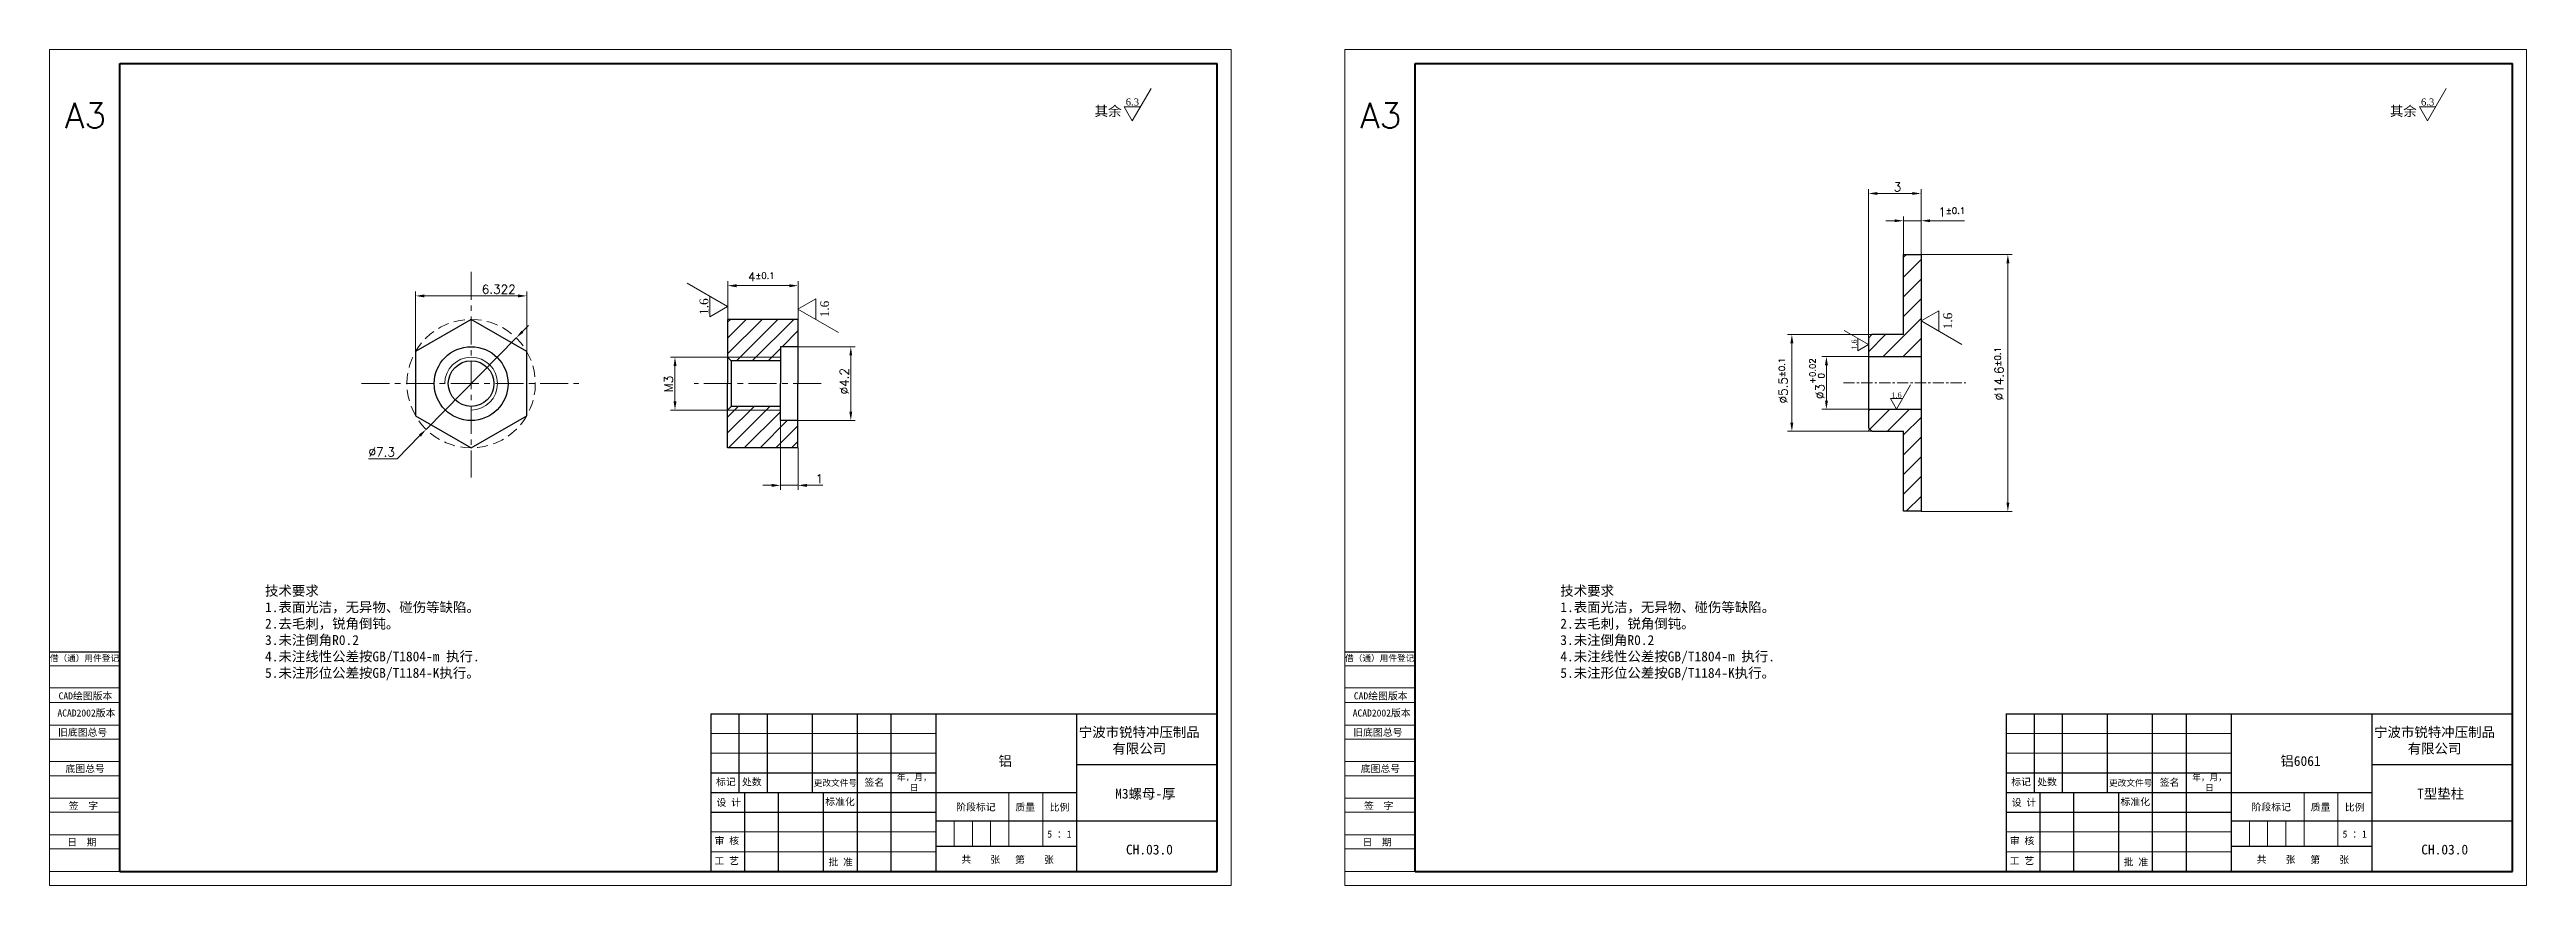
# Model space of a CAD drawing. Header units: millimetres. Extents: x 3543 to 3683, y 1584 to 1631.
import ezdxf

# ---------------------------------------------------------------- set-up
doc = ezdxf.new("R2010")
doc.units = ezdxf.units.MM
doc.linetypes.add('CENTER', pattern=[50.8, 31.75, -6.35, 6.35, -6.35])
doc.linetypes.add('HIDDEN', pattern=[9.525, 6.35, -3.175])
for name, color, linetype, lineweight in [('中心线', 1, 'CENTER', 9), ('填充', 3, 'Continuous', 9), ('实线', 7, 'Continuous', 25), ('尺寸标注', 2, 'Continuous', 9), ('引导线', 6, 'Continuous', 9), ('文本', 3, 'Continuous', 15), ('粗实线', 9, 'Continuous', 50), ('虚线', 4, 'HIDDEN', 13)]:
    doc.layers.add(name, color=color, linetype=linetype, lineweight=lineweight)
doc.styles.add('st', font='txt.shx')
doc.styles.get("Standard").update_dxf_attribs({"font": 'simfang.ttf'})
doc.dimstyles.new('st0.2', dxfattribs={"dimscale": 0.2, "dimtxt": 2.5, "dimasz": 2.5, "dimexe": 1.25, "dimexo": 0, "dimtad": 1, "dimtoh": 1, "dimdec": 3, "dimdsep": 46, "dimtxsty": 'st', "dimcen": 0, "dimclrd": 256, "dimclre": 256, "dimclrt": 256, "dimadec": 4, "dimazin": 2, "dimtfac": 1, "dimtdec": 3, "dimtmove": 0, "dimatfit": 1, "dimfxl": 0, "dimlwd": -1, "dimlwe": -1, "dimarcsym": 0})

# ---------------------------------------------------------------- blocks, each defined once
blk = doc.blocks.new('*D7')
at = {"layer": 'Defpoints', "color": 0, "ltscale": 0.2, "transparency": 16777216}
for p in [(3585.07, 1614.13), (3585.07, 1609.93), (3588.07, 1609.93)]:
    blk.add_point(p, dxfattribs=at)
at = {"layer": '尺寸标注', "ltscale": 0.2, "transparency": 16777216}
for p, q in [((3585.07, 1614.13), (3588.32, 1614.13)), ((3588.07, 1613.63), (3588.07, 1610.43)), ((3585.07, 1609.93), (3588.32, 1609.93))]:
    blk.add_line(p, q, dxfattribs=at)
for points in [[(3587.99, 1613.63), (3588.15, 1613.63), (3588.07, 1614.13)], [(3587.99, 1610.43), (3588.15, 1610.43), (3588.07, 1609.93)]]:
    blk.add_solid(points, dxfattribs=at)
at = {"layer": '尺寸标注', "ltscale": 0.2, "transparency": 16777216, "insert": (3587.7, 1612.17), "char_height": 0.5, "attachment_point": 5, "rotation": 90, "style": 'st'}
blk.add_mtext('%%c4.2', dxfattribs=at)
blk = doc.blocks.new('*D8')
at = {"layer": 'Defpoints', "color": 0, "ltscale": 0.2, "transparency": 16777216}
for p in [(3581.07, 1617.6), (3581.07, 1615.68), (3585.07, 1615.68)]:
    blk.add_point(p, dxfattribs=at)
at = {"layer": '尺寸标注', "ltscale": 0.2, "transparency": 16777216}
for p, q in [((3581.07, 1615.68), (3581.07, 1617.85)), ((3584.57, 1617.6), (3581.57, 1617.6)), ((3585.07, 1615.68), (3585.07, 1617.85))]:
    blk.add_line(p, q, dxfattribs=at)
for points in [[(3581.57, 1617.68), (3581.57, 1617.51), (3581.07, 1617.6)], [(3584.57, 1617.68), (3584.57, 1617.51), (3585.07, 1617.6)]]:
    blk.add_solid(points, dxfattribs=at)
at = {"layer": '尺寸标注', "ltscale": 0.2, "transparency": 16777216, "insert": (3582.98, 1618.1), "char_height": 0.5, "attachment_point": 5, "style": 'st'}
blk.add_mtext('4{}{\\A0;{\\H1.5x;}{\\A2;\\H0.71x;\\C3;%%p0.1}}', dxfattribs=at)
blk = doc.blocks.new('*D9')
at = {"layer": 'Defpoints', "color": 0, "ltscale": 0.2, "transparency": 16777216}
for p in [(3581.07, 1613.53), (3578.07, 1610.53), (3581.07, 1610.53)]:
    blk.add_point(p, dxfattribs=at)
at = {"layer": '尺寸标注', "ltscale": 0.2, "transparency": 16777216}
for p, q in [((3581.07, 1613.53), (3577.82, 1613.53)), ((3578.07, 1613.03), (3578.07, 1611.03)), ((3581.07, 1610.53), (3577.82, 1610.53))]:
    blk.add_line(p, q, dxfattribs=at)
for points in [[(3577.99, 1613.03), (3578.16, 1613.03), (3578.07, 1613.53)], [(3577.99, 1611.03), (3578.16, 1611.03), (3578.07, 1610.53)]]:
    blk.add_solid(points, dxfattribs=at)
at = {"layer": '尺寸标注', "ltscale": 0.2, "transparency": 16777216, "insert": (3577.7, 1612.01), "char_height": 0.5, "attachment_point": 5, "rotation": 90, "style": 'st'}
blk.add_mtext('M3', dxfattribs=at)
blk = doc.blocks.new('*D10')
at = {"layer": 'Defpoints', "color": 0, "ltscale": 0.2, "transparency": 16777216}
for p in [(3584.07, 1609.93), (3585.07, 1608.38), (3585.07, 1606.25)]:
    blk.add_point(p, dxfattribs=at)
at = {"layer": '尺寸标注', "ltscale": 0.2, "transparency": 16777216}
for p, q in [((3584.07, 1609.93), (3584.07, 1606)), ((3585.07, 1608.38), (3585.07, 1606)), ((3583.57, 1606.25), (3583.07, 1606.25)), ((3584.07, 1606.25), (3585.07, 1606.25)), ((3585.57, 1606.25), (3586.48, 1606.25))]:
    blk.add_line(p, q, dxfattribs=at)
for points in [[(3583.57, 1606.33), (3583.57, 1606.16), (3584.07, 1606.25)], [(3585.57, 1606.33), (3585.57, 1606.16), (3585.07, 1606.25)]]:
    blk.add_solid(points, dxfattribs=at)
at = {"layer": '尺寸标注', "ltscale": 0.2, "transparency": 16777216, "insert": (3586.28, 1606.62), "char_height": 0.5, "attachment_point": 5, "style": 'st'}
blk.add_mtext('1', dxfattribs=at)
blk = doc.blocks.new('*D11')
at = {"layer": 'Defpoints', "color": 0, "ltscale": 0.2, "transparency": 16777216}
for p in [(3569.64, 1617.02), (3563.32, 1613.86), (3569.64, 1613.86)]:
    blk.add_point(p, dxfattribs=at)
at = {"layer": '尺寸标注', "ltscale": 0.2, "transparency": 16777216}
for p, q in [((3563.32, 1613.86), (3563.32, 1617.27)), ((3569.64, 1613.86), (3569.64, 1617.27)), ((3563.82, 1617.02), (3569.14, 1617.02))]:
    blk.add_line(p, q, dxfattribs=at)
for points in [[(3563.82, 1617.1), (3563.82, 1616.93), (3563.32, 1617.02)], [(3569.14, 1617.1), (3569.14, 1616.93), (3569.64, 1617.02)]]:
    blk.add_solid(points, dxfattribs=at)
at = {"layer": '尺寸标注', "ltscale": 0.2, "transparency": 16777216, "insert": (3568.05, 1617.39), "char_height": 0.5, "attachment_point": 5, "style": 'st'}
blk.add_mtext('6.322', dxfattribs=at)
blk = doc.blocks.new('*D12')
at = {"layer": 'Defpoints', "color": 0, "ltscale": 0.2, "transparency": 16777216}
for p in [(3569.04, 1614.63), (3563.92, 1609.43)]:
    blk.add_point(p, dxfattribs=at)
at = {"layer": '尺寸标注', "ltscale": 0.2, "transparency": 16777216}
for p, q in [((3569.04, 1614.63), (3563.92, 1609.43)), ((3569.39, 1614.98), (3569.75, 1615.34)), ((3563.56, 1609.08), (3562.27, 1607.76)), ((3562.27, 1607.76), (3560.64, 1607.76))]:
    blk.add_line(p, q, dxfattribs=at)
for points in [[(3569.34, 1615.04), (3569.45, 1614.93), (3569.04, 1614.63)], [(3563.51, 1609.14), (3563.62, 1609.02), (3563.92, 1609.43)]]:
    blk.add_solid(points, dxfattribs=at)
at = {"layer": '尺寸标注', "ltscale": 0.2, "transparency": 16777216, "insert": (3561.39, 1608.14), "char_height": 0.5, "attachment_point": 5, "style": 'st'}
blk.add_mtext('∅7.3', dxfattribs=at)
blk = doc.blocks.new('*D13')
at = {"layer": 'Defpoints', "color": 0, "ltscale": 0.2, "transparency": 16777216}
for p in [(3645.94, 1613.57), (3643.55, 1610.57), (3645.94, 1610.57)]:
    blk.add_point(p, dxfattribs=at)
at = {"layer": '尺寸标注', "ltscale": 0.2, "transparency": 16777216}
for p, q in [((3645.94, 1613.57), (3643.3, 1613.57)), ((3643.55, 1613.07), (3643.55, 1611.07)), ((3645.94, 1610.57), (3643.3, 1610.57))]:
    blk.add_line(p, q, dxfattribs=at)
for points in [[(3643.47, 1613.07), (3643.64, 1613.07), (3643.55, 1613.57)], [(3643.47, 1611.07), (3643.64, 1611.07), (3643.55, 1610.57)]]:
    blk.add_solid(points, dxfattribs=at)
at = {"layer": '尺寸标注', "ltscale": 0.2, "transparency": 16777216, "insert": (3643.01, 1612.31), "char_height": 0.5, "attachment_point": 5, "rotation": 90, "style": 'st'}
blk.add_mtext('%%C3{}{\\H0.71x;\\C3;\\S+0.02^  0;}', dxfattribs=at)
blk = doc.blocks.new('*D14')
at = {"layer": 'Defpoints', "color": 0, "ltscale": 0.2, "transparency": 16777216}
for p in [(3648.94, 1619.37), (3648.94, 1604.77), (3653.87, 1604.77)]:
    blk.add_point(p, dxfattribs=at)
at = {"layer": '尺寸标注', "ltscale": 0.2, "transparency": 16777216}
for p, q in [((3648.94, 1619.37), (3654.12, 1619.37)), ((3653.87, 1618.87), (3653.87, 1605.27)), ((3648.94, 1604.77), (3654.12, 1604.77))]:
    blk.add_line(p, q, dxfattribs=at)
for points in [[(3653.79, 1618.87), (3653.96, 1618.87), (3653.87, 1619.37)], [(3653.79, 1605.27), (3653.96, 1605.27), (3653.87, 1604.77)]]:
    blk.add_solid(points, dxfattribs=at)
at = {"layer": '尺寸标注', "ltscale": 0.2, "transparency": 16777216, "insert": (3653.37, 1612.59), "char_height": 0.5, "attachment_point": 5, "rotation": 90, "style": 'st'}
blk.add_mtext('%%c14.6{}{\\A0;{\\H1.5x;}{\\A2;\\H0.71x;\\C3;%%p0.1}}', dxfattribs=at)
blk = doc.blocks.new('*D15')
at = {"layer": 'Defpoints', "color": 0, "ltscale": 0.2, "transparency": 16777216}
for p in [(3648.94, 1621.29), (3647.94, 1619.37), (3648.94, 1619.37)]:
    blk.add_point(p, dxfattribs=at)
at = {"layer": '尺寸标注', "ltscale": 0.2, "transparency": 16777216}
for p, q in [((3647.94, 1619.37), (3647.94, 1621.54)), ((3648.94, 1619.37), (3648.94, 1621.54)), ((3647.44, 1621.29), (3646.94, 1621.29)), ((3647.94, 1621.29), (3648.94, 1621.29)), ((3649.44, 1621.29), (3651.41, 1621.29))]:
    blk.add_line(p, q, dxfattribs=at)
for points in [[(3647.44, 1621.37), (3647.44, 1621.21), (3647.94, 1621.29)], [(3649.44, 1621.37), (3649.44, 1621.21), (3648.94, 1621.29)]]:
    blk.add_solid(points, dxfattribs=at)
at = {"layer": '尺寸标注', "ltscale": 0.2, "transparency": 16777216, "insert": (3650.68, 1621.79), "char_height": 0.5, "attachment_point": 5, "style": 'st'}
blk.add_mtext('1{}{\\A0;{\\H1.5x;}{\\A2;\\H0.71x;\\C3;%%p0.1}}', dxfattribs=at)
blk = doc.blocks.new('*D16')
at = {"layer": 'Defpoints', "color": 0, "ltscale": 0.2, "transparency": 16777216}
for p in [(3646.14, 1614.82), (3641.59, 1609.32), (3646.14, 1609.32)]:
    blk.add_point(p, dxfattribs=at)
at = {"layer": '尺寸标注', "ltscale": 0.2, "transparency": 16777216}
for p, q in [((3646.14, 1614.82), (3641.34, 1614.82)), ((3641.59, 1614.32), (3641.59, 1609.82)), ((3646.14, 1609.32), (3641.34, 1609.32))]:
    blk.add_line(p, q, dxfattribs=at)
for points in [[(3641.5, 1614.32), (3641.67, 1614.32), (3641.59, 1614.82)], [(3641.5, 1609.82), (3641.67, 1609.82), (3641.59, 1609.32)]]:
    blk.add_solid(points, dxfattribs=at)
at = {"layer": '尺寸标注', "ltscale": 0.2, "transparency": 16777216, "insert": (3641.09, 1612.2), "char_height": 0.5, "attachment_point": 5, "rotation": 90, "style": 'st'}
blk.add_mtext('%%c5.5{}{\\A0;{\\H1.5x;}{\\A2;\\H0.71x;\\C3;%%p0.1}}', dxfattribs=at)
blk = doc.blocks.new('*D17')
at = {"layer": 'Defpoints', "color": 0, "ltscale": 0.2, "transparency": 16777216}
for p in [(3648.94, 1622.84), (3648.94, 1619.37), (3645.94, 1614.62)]:
    blk.add_point(p, dxfattribs=at)
at = {"layer": '尺寸标注', "ltscale": 0.2, "transparency": 16777216}
for p, q in [((3645.94, 1614.62), (3645.94, 1623.09)), ((3646.44, 1622.84), (3648.44, 1622.84)), ((3648.94, 1619.37), (3648.94, 1623.09))]:
    blk.add_line(p, q, dxfattribs=at)
for points in [[(3646.44, 1622.92), (3646.44, 1622.76), (3645.94, 1622.84)], [(3648.44, 1622.92), (3648.44, 1622.76), (3648.94, 1622.84)]]:
    blk.add_solid(points, dxfattribs=at)
at = {"layer": '尺寸标注', "ltscale": 0.2, "transparency": 16777216, "insert": (3647.59, 1623.21), "char_height": 0.5, "attachment_point": 5, "style": 'st'}
blk.add_mtext('3', dxfattribs=at)

msp = doc.modelspace()

# ---------------------------------------------------------------- hatches: boundary and pattern name
at = {"layer": '填充', "ltscale": 0.2}
h = msp.add_hatch(dxfattribs=at)
h.set_pattern_fill('LINE', color=256, scale=0.25, angle=45)
h.set_pattern_definition([(45, (363.83095, 262.4919), (-0.561266, 0.561266), [])])
h.paths.add_polyline_path([(3648.9407, 1619.3718), (3647.9407, 1619.3718), (3647.9407, 1614.8218), (3645.9407, 1614.8218), (3645.9407, 1613.5718), (3648.9407, 1613.5718)])
h.paths.add_polyline_path([(3648.9407, 1610.5718), (3645.9407, 1610.5718), (3645.9407, 1609.3218), (3647.9407, 1609.3218), (3647.9407, 1604.7718), (3648.9407, 1604.7718)])
h = msp.add_hatch(dxfattribs=at)
h.set_pattern_fill('LINE', color=256, scale=0.2, angle=45)
h.set_pattern_definition([(45, (204.79904, 262.50216), (-0.44901281, 0.44901281), [])])
h.paths.add_polyline_path([(3585.0673, 1615.6808), (3581.0673, 1615.6808), (3581.0673, 1613.3288), (3584.0673, 1613.3288), (3584.0673, 1614.1308), (3585.0673, 1614.1308)])
h.paths.add_polyline_path([(3585.0673, 1609.9308), (3584.0673, 1609.9308), (3584.0673, 1610.7328), (3581.0673, 1610.7328), (3581.0673, 1608.3808), (3585.0673, 1608.3808)])

# ---------------------------------------------------------------- linework, layer by layer
at = {"layer": '中心线', "ltscale": 0.05}
for p, q in [((3566.4796, 1618.3842), (3566.4796, 1606.6851)), ((3560.2423, 1612.0308), (3572.6122, 1612.0308)), ((3586.3867, 1612.0308), (3579.1554, 1612.0308))]:
    msp.add_line(p, q, dxfattribs=at)
at = {"layer": '中心线', "ltscale": 0.02}
msp.add_line((3644.5219, 1612.0718), (3651.4781, 1612.0718), dxfattribs=at)
at = {"layer": '填充', "ltscale": 0.2}
for p, q in [((3584.0673, 1613.5308), (3581.0673, 1613.5308)), ((3584.0673, 1610.5308), (3581.0673, 1610.5308))]:
    msp.add_line(p, q, dxfattribs=at)
msp.add_arc((3566.4796, 1612.0308), 1.5, 270, 180, dxfattribs=at)
at = {"layer": '实线', "ltscale": 0.2}
for p, q in [((3647.9407, 1614.8218), (3647.9407, 1619.3718)), ((3647.9407, 1619.3718), (3648.9407, 1619.3718)), ((3648.9407, 1619.3718), (3648.9407, 1604.7718)), ((3585.0673, 1615.6808), (3581.0673, 1615.6808)), ((3581.0673, 1615.6808), (3581.0673, 1612.0308)), ((3585.0673, 1615.6808), (3585.0673, 1612.0308)), ((3646.1407, 1614.8218), (3645.9407, 1614.6218)), ((3645.9407, 1614.6218), (3645.9407, 1609.5218)), ((3647.9407, 1614.8218), (3646.1407, 1614.8218)), ((3581.0673, 1613.5308), (3581.2693, 1613.3288)), ((3584.0673, 1613.3288), (3581.2693, 1613.3288)), ((3581.2693, 1613.3288), (3581.2693, 1610.7328)), ((3585.0673, 1614.1308), (3584.0673, 1614.1308)), ((3584.0673, 1614.1308), (3584.0673, 1612.0308)), ((3645.9407, 1613.5718), (3648.9407, 1613.5718)), ((3581.0673, 1608.3808), (3581.0673, 1612.0308)), ((3584.0673, 1609.9308), (3584.0673, 1612.0308)), ((3585.0673, 1608.3808), (3585.0673, 1612.0308)), ((3581.2693, 1610.7328), (3581.0673, 1610.5308)), ((3584.0673, 1610.7328), (3581.2693, 1610.7328)), ((3645.9407, 1610.5718), (3648.9407, 1610.5718)), ((3585.0673, 1609.9308), (3584.0673, 1609.9308)), ((3646.1407, 1609.3218), (3645.9407, 1609.5218)), ((3646.1407, 1609.3218), (3647.9407, 1609.3218)), ((3647.9407, 1604.7718), (3647.9407, 1609.3218)), ((3585.0673, 1608.3808), (3581.0673, 1608.3808)), ((3648.9407, 1604.7718), (3647.9407, 1604.7718))]:
    msp.add_line(p, q, dxfattribs=at)
at = {"layer": '实线'}
for p, q in [((3542.5028, 1596.7824), (3546.5028, 1596.7824)), ((3616.1639, 1596.7824), (3620.1639, 1596.7824)), ((3546.5028, 1584.3024), (3546.5028, 1593.2624)), ((3546.5028, 1593.2624), (3546.5028, 1584.3024)), ((3580.1028, 1593.2624), (3608.9028, 1593.2624)), ((3580.1058, 1593.2624), (3580.1058, 1584.3024)), ((3581.7058, 1593.2624), (3581.7058, 1588.7824)), ((3583.3058, 1593.2624), (3583.3058, 1588.7824)), ((3585.8658, 1593.2624), (3585.8658, 1588.7824)), ((3588.4258, 1593.2624), (3588.4258, 1584.3024)), ((3590.3458, 1593.2624), (3590.3458, 1584.3024)), ((3592.9058, 1593.2624), (3592.9058, 1584.3024)), ((3600.9028, 1593.2624), (3600.9028, 1584.3024)), ((3620.1639, 1584.3024), (3620.1639, 1593.2624)), ((3620.1639, 1593.2624), (3620.1639, 1584.3024)), ((3653.7639, 1593.2624), (3682.5639, 1593.2624)), ((3653.767, 1593.2624), (3653.767, 1584.3024)), ((3655.367, 1593.2624), (3655.367, 1588.7824)), ((3656.967, 1593.2624), (3656.967, 1588.7824)), ((3659.527, 1593.2624), (3659.527, 1588.7824)), ((3662.087, 1593.2624), (3662.087, 1584.3024)), ((3664.007, 1593.2624), (3664.007, 1584.3024)), ((3666.567, 1593.2624), (3666.567, 1584.3024)), ((3674.5639, 1593.2624), (3674.5639, 1584.3024)), ((3600.9028, 1590.3824), (3608.9028, 1590.3824)), ((3674.5639, 1590.3824), (3682.5639, 1590.3824)), ((3580.1028, 1589.9024), (3592.9058, 1589.9024)), ((3653.7639, 1589.9024), (3666.567, 1589.9024)), ((3580.1028, 1588.7824), (3592.9058, 1588.7824)), ((3580.1028, 1587.6624), (3592.9058, 1587.6624)), ((3582.0258, 1588.7824), (3582.0258, 1584.3024)), ((3583.9458, 1588.7824), (3583.9458, 1584.3024)), ((3586.5058, 1588.7824), (3586.5058, 1584.3024)), ((3592.9058, 1588.7824), (3600.9028, 1588.7824)), ((3653.7639, 1588.7824), (3666.567, 1588.7824)), ((3653.7639, 1587.6624), (3666.567, 1587.6624)), ((3655.687, 1588.7824), (3655.687, 1584.3024)), ((3657.607, 1588.7824), (3657.607, 1584.3024)), ((3660.167, 1588.7824), (3660.167, 1584.3024)), ((3666.567, 1588.7824), (3674.5639, 1588.7824)), ((3592.9058, 1587.1824), (3608.9028, 1587.1824)), ((3666.567, 1587.1824), (3682.5639, 1587.1824)), ((3592.9058, 1585.7424), (3600.9028, 1585.7424)), ((3666.567, 1585.7424), (3674.5639, 1585.7424)), ((3580.1028, 1584.3024), (3608.9028, 1584.3024)), ((3653.7639, 1584.3024), (3682.5639, 1584.3024))]:
    msp.add_line(p, q, dxfattribs=at)
at = {"layer": '实线', "ltscale": 0.2}
msp.add_lwpolyline([(3566.4796, 1615.6808), (3563.3186, 1613.8558), (3563.3186, 1610.2058), (3566.4796, 1608.3808), (3569.6406, 1610.2058), (3569.6406, 1613.8558)], close=True, dxfattribs=at)
for radius in [2.1, 1.298]:
    msp.add_circle((3566.4796, 1612.0308), radius, dxfattribs=at)
at = {"layer": '引导线'}
for p, q in [((3542.5028, 1631.0224), (3609.7028, 1631.0224)), ((3542.5028, 1583.5024), (3542.5028, 1631.0224)), ((3609.7028, 1583.5024), (3609.7028, 1631.0224)), ((3616.1639, 1631.0224), (3683.3639, 1631.0224)), ((3616.1639, 1583.5024), (3616.1639, 1631.0224)), ((3683.3639, 1583.5024), (3683.3639, 1631.0224)), ((3546.5028, 1595.9824), (3542.5028, 1595.9824)), ((3620.1639, 1595.9824), (3616.1639, 1595.9824)), ((3546.5028, 1594.7281), (3542.5028, 1594.7281)), ((3620.1639, 1594.7281), (3616.1639, 1594.7281)), ((3546.5028, 1593.9024), (3542.5028, 1593.9024)), ((3620.1639, 1593.9024), (3616.1639, 1593.9024)), ((3546.5028, 1592.6224), (3542.5028, 1592.6224)), ((3546.5028, 1591.8224), (3542.5028, 1591.8224)), ((3580.1028, 1592.1424), (3592.9058, 1592.1424)), ((3620.1639, 1592.6224), (3616.1639, 1592.6224)), ((3620.1639, 1591.8224), (3616.1639, 1591.8224)), ((3653.7639, 1592.1424), (3666.567, 1592.1424)), ((3546.5028, 1590.5424), (3542.5028, 1590.5424)), ((3580.1028, 1591.0224), (3592.9058, 1591.0224)), ((3620.1639, 1590.5424), (3616.1639, 1590.5424)), ((3653.7639, 1591.0224), (3666.567, 1591.0224)), ((3546.5028, 1589.7424), (3542.5028, 1589.7424)), ((3620.1639, 1589.7424), (3616.1639, 1589.7424)), ((3546.5028, 1588.4624), (3542.5028, 1588.4624)), ((3546.5028, 1587.6624), (3542.5028, 1587.6624)), ((3620.1639, 1588.4624), (3616.1639, 1588.4624)), ((3620.1639, 1587.6624), (3616.1639, 1587.6624)), ((3546.5028, 1586.3824), (3542.5028, 1586.3824)), ((3580.1028, 1586.5424), (3592.9058, 1586.5424)), ((3620.1639, 1586.3824), (3616.1639, 1586.3824)), ((3653.7639, 1586.5424), (3666.567, 1586.5424)), ((3546.5028, 1585.5824), (3542.5028, 1585.5824)), ((3580.1028, 1585.4224), (3592.9058, 1585.4224)), ((3620.1639, 1585.5824), (3616.1639, 1585.5824)), ((3653.7639, 1585.4224), (3666.567, 1585.4224)), ((3546.5028, 1584.3024), (3542.5028, 1584.3024)), ((3542.5028, 1583.5024), (3609.7028, 1583.5024)), ((3620.1639, 1584.3024), (3616.1639, 1584.3024)), ((3616.1639, 1583.5024), (3683.3639, 1583.5024))]:
    msp.add_line(p, q, dxfattribs=at)
at = {"layer": '文本'}
for p, q in [((3604.0807, 1626.9623), (3605.1449, 1628.8055)), ((3677.7419, 1626.9623), (3678.806, 1628.8055)), ((3604.5463, 1627.7687), (3603.6152, 1627.7687)), ((3603.6152, 1627.7687), (3604.0807, 1626.9623)), ((3678.2074, 1627.7687), (3677.2763, 1627.7687)), ((3677.2763, 1627.7687), (3677.7419, 1626.9623)), ((3581.0673, 1616.4078), (3578.7633, 1617.738)), ((3580.0593, 1616.9897), (3580.0593, 1615.8258)), ((3580.0593, 1615.8258), (3581.0673, 1616.4078)), ((3586.0753, 1616.8515), (3585.0673, 1616.2695)), ((3585.0673, 1616.2695), (3587.3713, 1614.9393)), ((3586.0753, 1615.6875), (3586.0753, 1616.8515)), ((3649.9487, 1616.1729), (3648.9407, 1615.5909)), ((3649.9487, 1615.0089), (3649.9487, 1616.1729)), ((3645.9407, 1614.2481), (3644.5583, 1615.0462)), ((3645.3359, 1614.5973), (3645.3359, 1613.8989)), ((3648.9407, 1615.5909), (3651.2447, 1614.2607)), ((3645.3359, 1613.8989), (3645.9407, 1614.2481)), ((3647.539, 1610.5718), (3648.3371, 1611.9542)), ((3647.8882, 1611.1766), (3647.1898, 1611.1766)), ((3647.1898, 1611.1766), (3647.539, 1610.5718))]:
    msp.add_line(p, q, dxfattribs=at)
at = {"layer": '文本', "ltscale": 0.2}
for p, q in [((3597.0628, 1588.7824), (3597.0628, 1585.7424)), ((3598.9828, 1588.7824), (3598.9828, 1585.7424)), ((3670.7239, 1588.7824), (3670.7239, 1585.7424)), ((3672.6439, 1588.7824), (3672.6439, 1585.7424)), ((3593.9428, 1587.1824), (3593.9428, 1585.7424)), ((3594.9828, 1587.1824), (3594.9828, 1585.7424)), ((3596.0228, 1587.1824), (3596.0228, 1585.7424)), ((3667.6039, 1587.1824), (3667.6039, 1585.7424)), ((3668.6439, 1587.1824), (3668.6439, 1585.7424)), ((3669.6839, 1587.1824), (3669.6839, 1585.7424))]:
    msp.add_line(p, q, dxfattribs=at)
at = {"layer": '粗实线'}
for p, q in [((3546.5028, 1584.3024), (3546.5028, 1630.2224)), ((3546.5028, 1630.2224), (3608.9028, 1630.2224)), ((3608.9028, 1584.3024), (3608.9028, 1630.2224)), ((3620.1639, 1584.3024), (3620.1639, 1630.2224)), ((3620.1639, 1630.2224), (3682.5639, 1630.2224)), ((3682.5639, 1584.3024), (3682.5639, 1630.2224)), ((3546.5028, 1584.3024), (3608.9028, 1584.3024)), ((3620.1639, 1584.3024), (3682.5639, 1584.3024))]:
    msp.add_line(p, q, dxfattribs=at)
at = {"layer": '虚线', "ltscale": 0.1}
msp.add_circle((3566.4796, 1612.0308), 3.65, dxfattribs=at)

# ---------------------------------------------------------------- texts
at = {"layer": '实线', "ltscale": 0.2, "char_height": 1.44, "width": 4, "attachment_point": 1, "style": 'st'}
for insert in [(3543.3735, 1627.9913), (3617.0346, 1627.9913)]:
    msp.add_mtext('A3', dxfattribs=dict(at, insert=insert))
at = {"layer": '实线', "char_height": 0.56, "attachment_point": 5}
for s, insert, width in [('宁波市锐特冲压制品\\P有限公司', (3604.4743, 1591.7197), 10.108768), ('宁波市锐特冲压制品\\P有限公司', (3678.1354, 1591.7197), 10.108768), ('铝', (3596.8536, 1590.5492), 6.29936), ('铝6061', (3670.5147, 1590.5492), 6.29936), ('M3螺母-厚', (3604.8228, 1588.69), 10.108768), ('T型垫柱', (3678.4839, 1588.69), 10.108768), ('CH.03.0', (3605.0529, 1585.5384), 7.3604), ('CH.03.0', (3678.714, 1585.5384), 7.3604)]:
    msp.add_mtext(s, dxfattribs=dict(at, insert=insert, width=width))
at = {"layer": '文本'}
for s, insert, char_height, width, attachment_point in [('其余', (3602.6997, 1627.1807), 0.56, 10.108768, 8), ('{\\fTimes New Roman|b0|i0|c0|p18;6.3}', (3603.7046, 1628.2398), 0.4, 2.336, 1), ('其余', (3676.3609, 1627.1807), 0.56, 10.108768, 8), ('{\\fTimes New Roman|b0|i0|c0|p18;6.3}', (3677.3657, 1628.2398), 0.4, 2.336, 1), ('{\\fTimes New Roman|b0|i0|c0|p18;1.6}', (3647.2569, 1611.53), 0.3, 1.752, 1), ('技术要求\\P1.表面光洁，无异物、碰伤等缺陷。\\P2.去毛刺，锐角倒钝。\\P3.未注倒角R0.2\\P4.未注线性公差按GB/T1804-m 执行.\\P5.未注形位公差按GB/T1184-K执行。', (3554.7579, 1597.8524), 0.56, 14.322368, 4), ('技术要求\\P1.表面光洁，无异物、碰伤等缺陷。\\P2.去毛刺，锐角倒钝。\\P3.未注倒角R0.2\\P4.未注线性公差按GB/T1804-m 执行.\\P5.未注形位公差按GB/T1184-K执行。', (3628.419, 1597.8524), 0.56, 14.322368, 4)]:
    msp.add_mtext(s, dxfattribs=dict(at, insert=insert, char_height=char_height, width=width, attachment_point=attachment_point))
at = {"layer": '文本', "attachment_point": 1, "rotation": 90}
for insert, char_height, width in [((3579.4703, 1615.9376), 0.5, 2.92), ((3586.33, 1615.7993), 0.5, 2.92), ((3650.2034, 1615.1207), 0.5, 2.92), ((3644.9825, 1613.966), 0.3, 1.752)]:
    msp.add_mtext('{\\fTimes New Roman|b0|i0|c0|p18;1.6}', dxfattribs=dict(at, insert=insert, char_height=char_height, width=width))
at = {"layer": '文本', "ltscale": 0.2, "attachment_point": 5}
for s, insert, char_height, width in [('借（通）用件登记', (3544.4888, 1596.3994), 0.352, 8.180576), ('借（通）用件登记', (3618.1499, 1596.3994), 0.352, 8.180576), ('ACAD2002版本', (3544.6005, 1593.2822), 0.4, 9.361523), ('CAD绘图版本', (3544.5456, 1594.2536), 0.4, 12.127523), ('ACAD2002版本', (3618.2616, 1593.2822), 0.4, 9.361523), ('CAD绘图版本', (3618.2068, 1594.2536), 0.4, 12.127523), ('旧底图总号', (3544.384, 1592.184), 0.4, 10.590149), ('旧底图总号', (3618.0451, 1592.184), 0.4, 10.590149), ('底图总号', (3544.5269, 1590.1148), 0.4, 2.321856), ('底图总号', (3618.1881, 1590.1148), 0.4, 2.321856), ('标记', (3580.9643, 1589.3678), 0.4, 2.321856), ('处数', (3582.4395, 1589.3643), 0.4, 2.321856), ('更改文件号', (3587.191, 1589.3113), 0.352, 5.150107), ('签名', (3589.4094, 1589.3368), 0.4, 2.321856), ('年，月，日', (3591.6802, 1589.3334), 0.352, 2.321856), ('标记', (3654.6254, 1589.3678), 0.4, 2.321856), ('处数', (3656.1006, 1589.3643), 0.4, 2.321856), ('更改文件号', (3660.8521, 1589.3113), 0.352, 5.150107), ('签名', (3663.0705, 1589.3368), 0.4, 2.321856), ('年，月，日', (3665.3413, 1589.3334), 0.352, 2.321856), ('签  字', (3544.4293, 1588.0091), 0.4, 2.321856), ('设 计', (3581.1279, 1588.1968), 0.4, 2.321856), ('标准化', (3587.4582, 1588.2332), 0.4, 2.321856), ('阶段标记', (3595.1871, 1587.9364), 0.4, 2.321856), ('质量', (3597.9892, 1587.9271), 0.4, 2.321856), ('比例', (3599.9366, 1587.9271), 0.4, 2.321856), ('签  字', (3618.0904, 1588.0091), 0.4, 2.321856), ('设 计', (3654.789, 1588.1968), 0.4, 2.321856), ('标准化', (3661.1193, 1588.2332), 0.4, 2.321856), ('阶段标记', (3668.8482, 1587.9364), 0.4, 2.321856), ('质量', (3671.6503, 1587.9271), 0.4, 2.321856), ('比例', (3673.5977, 1587.9271), 0.4, 2.321856), ('日  期', (3544.3399, 1585.9391), 0.4, 2.321856), ('审 核', (3581.0186, 1586.0143), 0.4, 2.321856), ('5 ：1', (3599.9343, 1586.4174), 0.4, 2.321856), ('日  期', (3618.0011, 1585.9391), 0.4, 2.321856), ('审 核', (3654.6797, 1586.0143), 0.4, 2.321856), ('5 ：1', (3673.5954, 1586.4174), 0.4, 2.321856), ('工 艺', (3581.0122, 1584.8867), 0.4, 2.321856), ('批 准', (3587.4946, 1584.8121), 0.4, 2.321856), ('共    张', (3595.464, 1584.9553), 0.4, 2.321856), ('第    张', (3598.5146, 1584.9409), 0.4, 2.321856), ('工 艺', (3654.6733, 1584.8867), 0.4, 2.321856), ('批 准', (3661.1557, 1584.8121), 0.4, 2.321856), ('共    张', (3669.1251, 1584.9553), 0.4, 2.321856), ('第    张', (3672.1757, 1584.9409), 0.4, 2.321856)]:
    msp.add_mtext(s, dxfattribs=dict(at, insert=insert, char_height=char_height, width=width))

# ---------------------------------------------------------------- dimensions: what is measured, and where the dimension line sits
at = {"layer": '尺寸标注', "ltscale": 0.2}
for base, p1, p2, picture, middle in [((3648.9407, 1622.8389), (3645.9407, 1614.6218), (3648.9407, 1619.3718), '*D17', (3647.5949, 1622.8389)), ((3569.6406, 1617.0159), (3563.3186, 1613.8558), (3569.6406, 1613.8558), '*D11', (3568.0527, 1617.0159)), ((3585.0673, 1606.2466), (3584.0673, 1609.9308), (3585.0673, 1608.3808), '*D10', (3586.2756, 1606.2466))]:
    dim = msp.add_linear_dim(base=base, p1=p1, p2=p2, dimstyle='st0.2', dxfattribs=at)
    dim.commit()
    dim.dimension.update_dxf_attribs({"geometry": picture, "text_midpoint": middle, "dimtype": 160})
for base, p1, p2, picture, middle in [((3648.9407, 1621.2896), (3647.9407, 1619.3718), (3648.9407, 1619.3718), '*D15', (3650.6761, 1621.2896)), ((3581.0673, 1617.5966), (3585.0673, 1615.6808), (3581.0673, 1615.6808), '*D8', (3582.9831, 1617.5966))]:
    dim = msp.add_linear_dim(base=base, p1=p1, p2=p2, text='<>{}{\\A0;{\\H1.5x;}{\\A2;\\H0.71x;\\C3;%%p0.1}}', dimstyle='st0.2', override={"dimtp": 0.1, "dimtm": 0.1, "dimtdec": 3, "dimtzin": 8}, dxfattribs=at)
    dim.commit()
    dim.dimension.update_dxf_attribs({"geometry": picture, "text_midpoint": middle, "dimtype": 160})
for base, p1, p2, text, override, picture, middle in [((3653.875, 1604.7718), (3648.9407, 1619.3718), (3648.9407, 1604.7718), '%%c<>{}{\\A0;{\\H1.5x;}{\\A2;\\H0.71x;\\C3;%%p0.1}}', {"dimtp": 0.1, "dimtm": 0.1, "dimtdec": 3, "dimtzin": 8}, '*D14', (3653.875, 1612.5904)), ((3641.5853, 1609.3218), (3646.1407, 1614.8218), (3646.1407, 1609.3218), '%%c<>{}{\\A0;{\\H1.5x;}{\\A2;\\H0.71x;\\C3;%%p0.1}}', {"dimtp": 0.1, "dimtm": 0.1, "dimtdec": 3, "dimtzin": 8}, '*D16', (3641.5853, 1612.2006)), ((3643.5518, 1610.5718), (3645.9407, 1613.5718), (3645.9407, 1610.5718), '%%C<>{}{\\H0.71x;\\C3;\\S+0.02^  0;}', {"dimtp": 0.02, "dimtm": 0, "dimtdec": 3, "dimtzin": 8}, '*D13', (3643.5518, 1612.3085))]:
    dim = msp.add_linear_dim(base=base, p1=p1, p2=p2, angle=90, text=text, dimstyle='st0.2', override=override, dxfattribs=at)
    dim.commit()
    dim.dimension.update_dxf_attribs({"geometry": picture, "text_midpoint": middle, "dimtype": 160})
dim = msp.add_diameter_dim_2p(p1=(3569.0435, 1614.6287), p2=(3563.9157, 1609.4329), dimstyle='st0.2', dxfattribs=at)
dim.commit()
dim.dimension.update_dxf_attribs({"geometry": '*D12', "text_midpoint": (3561.3933, 1607.7636), "dimtype": 163})
for base, p1, p2, text, picture, middle in [((3578.074, 1610.5308), (3581.0673, 1613.5308), (3581.0673, 1610.5308), 'M<>', '*D9', (3578.074, 1612.009)), ((3588.0709, 1609.9308), (3585.0673, 1614.1308), (3585.0673, 1609.9308), '%%c<>', '*D7', (3588.0709, 1612.1666))]:
    dim = msp.add_linear_dim(base=base, p1=p1, p2=p2, angle=90, text=text, dimstyle='st0.2', dxfattribs=at)
    dim.commit()
    dim.dimension.update_dxf_attribs({"geometry": picture, "text_midpoint": middle, "dimtype": 160})

doc.saveas('drawing.dxf')
